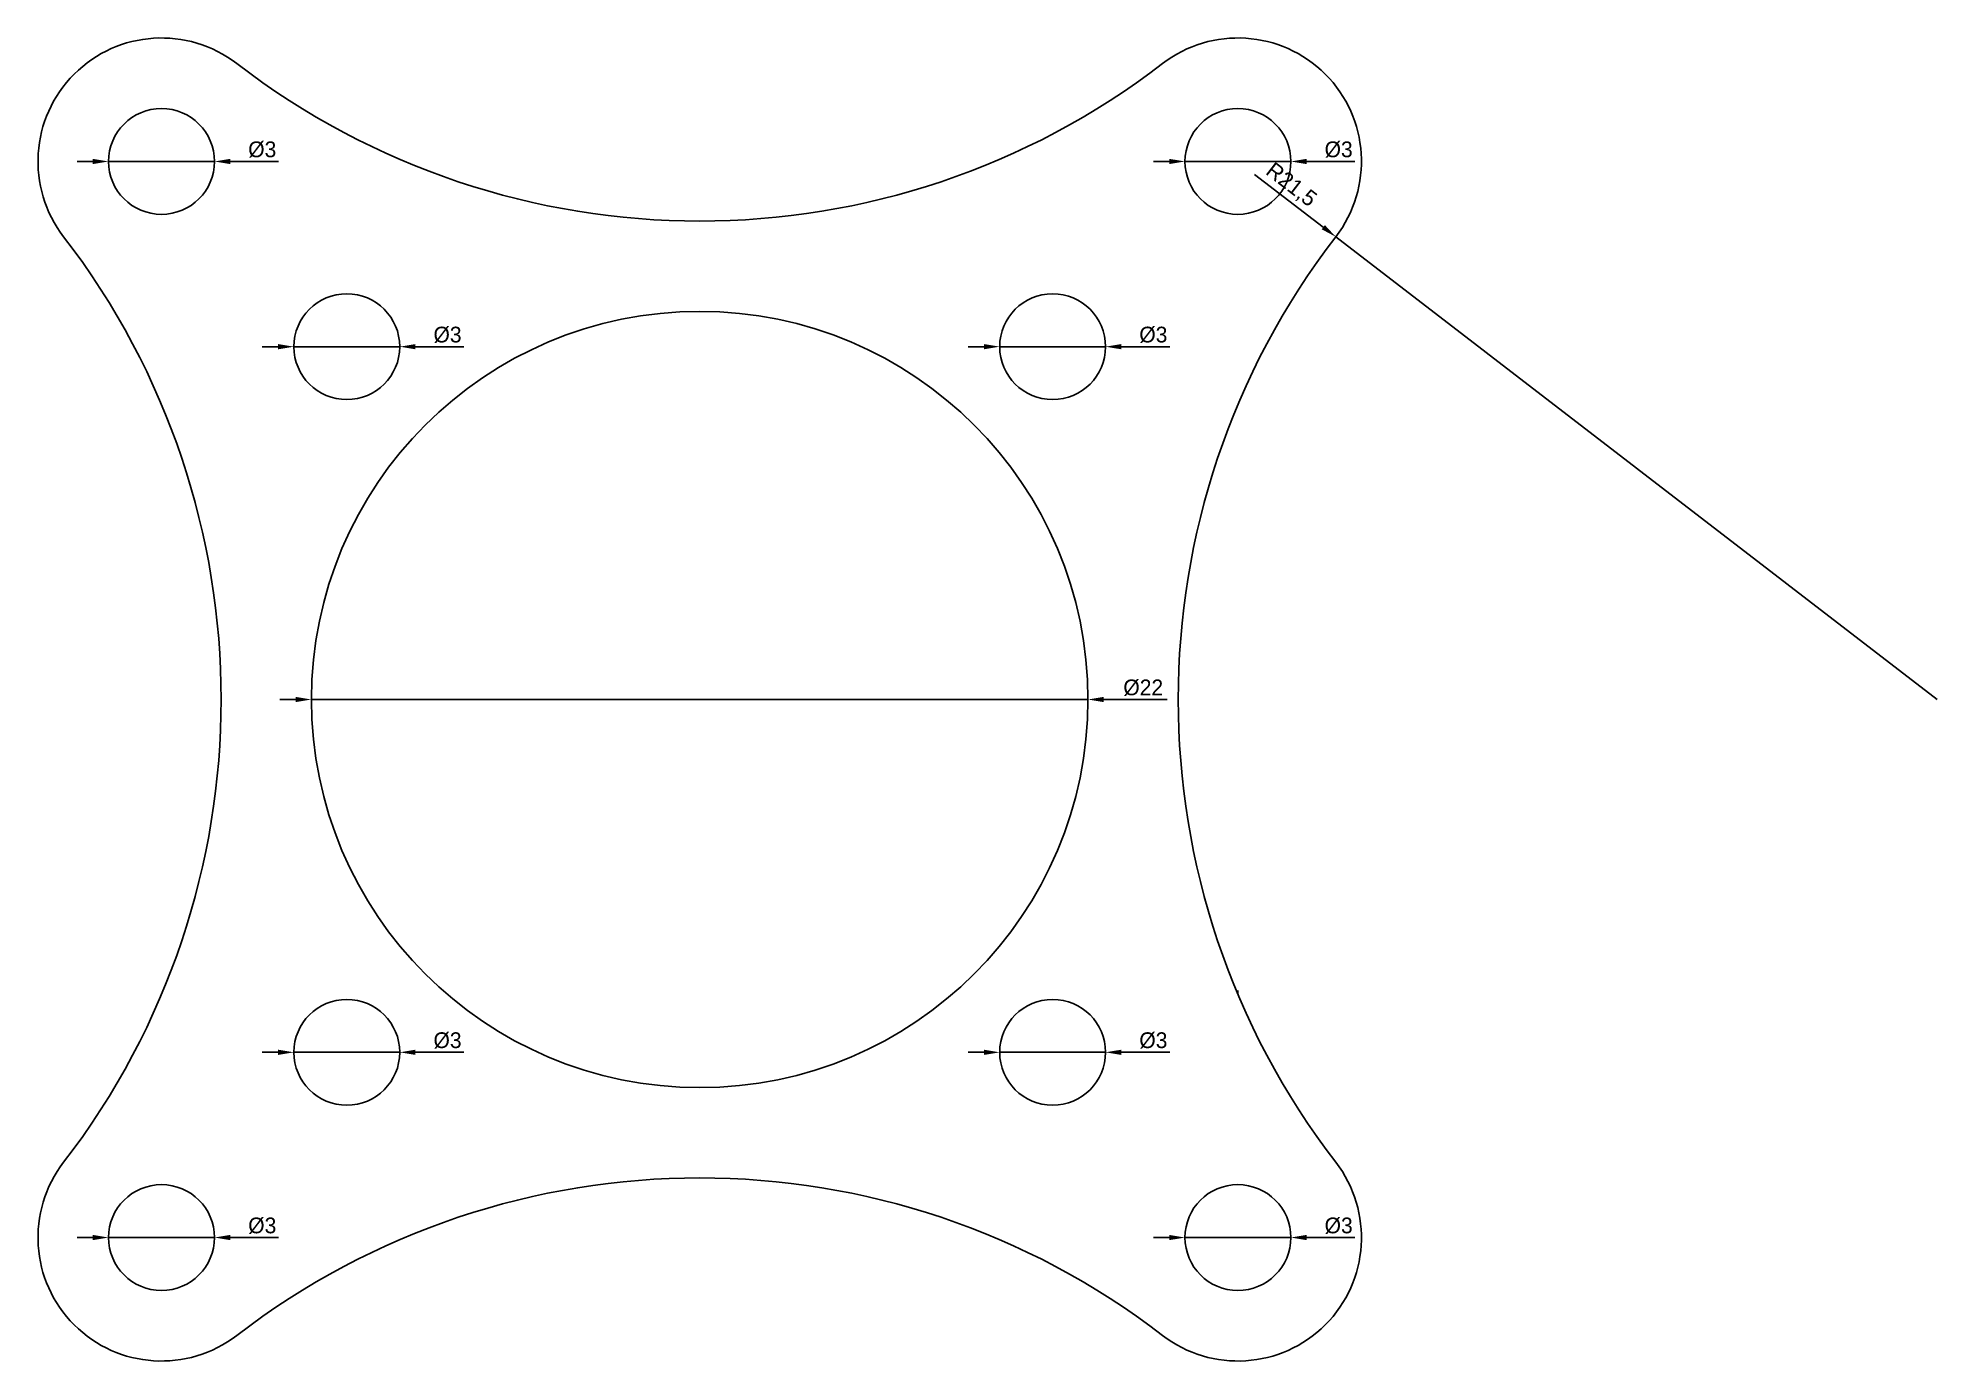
# Model space of a CAD drawing. Header units: millimetres. Extents: x 0 to 53.8, y 0 to 37.5.
import ezdxf

# ---------------------------------------------------------------- set-up
doc = ezdxf.new("R2010")
doc.units = ezdxf.units.MM
doc.layers.add('Dimensions', color=7, linetype='Continuous')
doc.layers.add('Sketch 01', color=7, linetype='Continuous')
doc.dimstyles.new('ISO-25', dxfattribs={"dimtxt": 2.5, "dimasz": 2.5, "dimexe": 1.25, "dimexo": 0.625, "dimtad": 1, "dimtxsty": 'Standard', "dimcen": 2.5, "dimadec": 0, "dimazin": 0, "dimtfac": 1, "dimtmove": 0, "dimatfit": 3, "dimfxl": 1, "dimarcsym": 0})

# ---------------------------------------------------------------- blocks, each defined once
blk = doc.blocks.new('*D1')
at = {"layer": 'Defpoints', "color": 0}
for p in [(36.773, 31.865), (53.81, 18.75)]:
    blk.add_point(p, dxfattribs=at)
at = {"layer": 'Dimensions', "color": 0, "lineweight": -2}
for p, q in [((34.474, 33.635), (36.42, 32.137)), ((53.81, 18.75), (36.773, 31.865))]:
    blk.add_line(p, q, dxfattribs=at)
at = {"layer": 'Dimensions', "color": 0}
blk.add_solid([(36.374, 32.078), (36.465, 32.196), (36.773, 31.865)], dxfattribs=at)
at = {"layer": 'Dimensions', "color": 0, "insert": (35.5, 33.321), "char_height": 0.4464, "attachment_point": 5, "rotation": 322.4105}
blk.add_mtext('R21,5', dxfattribs=at)
blk = doc.blocks.new('*D2')
at = {"layer": 'Defpoints', "color": 0}
for p in [(2, 3.5), (5, 3.5)]:
    blk.add_point(p, dxfattribs=at)
at = {"layer": 'Dimensions', "color": 0, "lineweight": -2}
for p, q in [((1.554, 3.5), (1.107, 3.5)), ((2, 3.5), (5, 3.5)), ((6.818, 3.5), (5.446, 3.5))]:
    blk.add_line(p, q, dxfattribs=at)
at = {"layer": 'Dimensions', "color": 0}
for points in [[(1.554, 3.426), (1.554, 3.574), (2, 3.5)], [(5.446, 3.574), (5.446, 3.426), (5, 3.5)]]:
    blk.add_solid(points, dxfattribs=at)
at = {"layer": 'Dimensions', "color": 0, "insert": (6.355, 3.835), "char_height": 0.4464, "attachment_point": 5}
blk.add_mtext('%%c3', dxfattribs=at)
blk = doc.blocks.new('*D3')
at = {"layer": 'Defpoints', "color": 0}
for p in [(7.25, 8.75), (10.25, 8.75)]:
    blk.add_point(p, dxfattribs=at)
at = {"layer": 'Dimensions', "color": 0, "lineweight": -2}
for p, q in [((6.804, 8.75), (6.357, 8.75)), ((7.25, 8.75), (10.25, 8.75)), ((12.068, 8.75), (10.696, 8.75))]:
    blk.add_line(p, q, dxfattribs=at)
at = {"layer": 'Dimensions', "color": 0}
for points in [[(6.804, 8.676), (6.804, 8.824), (7.25, 8.75)], [(10.696, 8.824), (10.696, 8.676), (10.25, 8.75)]]:
    blk.add_solid(points, dxfattribs=at)
at = {"layer": 'Dimensions', "color": 0, "insert": (11.605, 9.085), "char_height": 0.4464, "attachment_point": 5}
blk.add_mtext('%%c3', dxfattribs=at)
blk = doc.blocks.new('*D4')
at = {"layer": 'Defpoints', "color": 0}
for p in [(2, 34), (5, 34)]:
    blk.add_point(p, dxfattribs=at)
at = {"layer": 'Dimensions', "color": 0, "lineweight": -2}
for p, q in [((1.554, 34), (1.107, 34)), ((2, 34), (5, 34)), ((6.818, 34), (5.446, 34))]:
    blk.add_line(p, q, dxfattribs=at)
at = {"layer": 'Dimensions', "color": 0}
for points in [[(1.554, 33.926), (1.554, 34.074), (2, 34)], [(5.446, 34.074), (5.446, 33.926), (5, 34)]]:
    blk.add_solid(points, dxfattribs=at)
at = {"layer": 'Dimensions', "color": 0, "insert": (6.355, 34.335), "char_height": 0.4464, "attachment_point": 5}
blk.add_mtext('%%c3', dxfattribs=at)
blk = doc.blocks.new('*D5')
at = {"layer": 'Defpoints', "color": 0}
for p in [(27.25, 28.75), (30.25, 28.75)]:
    blk.add_point(p, dxfattribs=at)
at = {"layer": 'Dimensions', "color": 0, "lineweight": -2}
for p, q in [((26.804, 28.75), (26.357, 28.75)), ((27.25, 28.75), (30.25, 28.75)), ((32.068, 28.75), (30.696, 28.75))]:
    blk.add_line(p, q, dxfattribs=at)
at = {"layer": 'Dimensions', "color": 0}
for points in [[(26.804, 28.676), (26.804, 28.824), (27.25, 28.75)], [(30.696, 28.824), (30.696, 28.676), (30.25, 28.75)]]:
    blk.add_solid(points, dxfattribs=at)
at = {"layer": 'Dimensions', "color": 0, "insert": (31.605, 29.085), "char_height": 0.4464, "attachment_point": 5}
blk.add_mtext('%%c3', dxfattribs=at)
blk = doc.blocks.new('*D6')
at = {"layer": 'Defpoints', "color": 0}
for p in [(27.25, 8.75), (30.25, 8.75)]:
    blk.add_point(p, dxfattribs=at)
at = {"layer": 'Dimensions', "color": 0, "lineweight": -2}
for p, q in [((26.804, 8.75), (26.357, 8.75)), ((27.25, 8.75), (30.25, 8.75)), ((32.068, 8.75), (30.696, 8.75))]:
    blk.add_line(p, q, dxfattribs=at)
at = {"layer": 'Dimensions', "color": 0}
for points in [[(26.804, 8.676), (26.804, 8.824), (27.25, 8.75)], [(30.696, 8.824), (30.696, 8.676), (30.25, 8.75)]]:
    blk.add_solid(points, dxfattribs=at)
at = {"layer": 'Dimensions', "color": 0, "insert": (31.605, 9.085), "char_height": 0.4464, "attachment_point": 5}
blk.add_mtext('%%c3', dxfattribs=at)
blk = doc.blocks.new('*D7')
at = {"layer": 'Defpoints', "color": 0}
for p in [(32.5, 3.5), (35.5, 3.5)]:
    blk.add_point(p, dxfattribs=at)
at = {"layer": 'Dimensions', "color": 0, "lineweight": -2}
for p, q in [((32.054, 3.5), (31.607, 3.5)), ((32.5, 3.5), (35.5, 3.5)), ((37.318, 3.5), (35.946, 3.5))]:
    blk.add_line(p, q, dxfattribs=at)
at = {"layer": 'Dimensions', "color": 0}
for points in [[(32.054, 3.426), (32.054, 3.574), (32.5, 3.5)], [(35.946, 3.574), (35.946, 3.426), (35.5, 3.5)]]:
    blk.add_solid(points, dxfattribs=at)
at = {"layer": 'Dimensions', "color": 0, "insert": (36.855, 3.835), "char_height": 0.4464, "attachment_point": 5}
blk.add_mtext('%%c3', dxfattribs=at)
blk = doc.blocks.new('*D8')
at = {"layer": 'Defpoints', "color": 0}
for p in [(7.25, 28.75), (10.25, 28.75)]:
    blk.add_point(p, dxfattribs=at)
at = {"layer": 'Dimensions', "color": 0, "lineweight": -2}
for p, q in [((6.804, 28.75), (6.357, 28.75)), ((7.25, 28.75), (10.25, 28.75)), ((12.068, 28.75), (10.696, 28.75))]:
    blk.add_line(p, q, dxfattribs=at)
at = {"layer": 'Dimensions', "color": 0}
for points in [[(6.804, 28.676), (6.804, 28.824), (7.25, 28.75)], [(10.696, 28.824), (10.696, 28.676), (10.25, 28.75)]]:
    blk.add_solid(points, dxfattribs=at)
at = {"layer": 'Dimensions', "color": 0, "insert": (11.605, 29.085), "char_height": 0.4464, "attachment_point": 5}
blk.add_mtext('%%c3', dxfattribs=at)
blk = doc.blocks.new('*D9')
at = {"layer": 'Defpoints', "color": 0}
for p in [(32.5, 34), (35.5, 34)]:
    blk.add_point(p, dxfattribs=at)
at = {"layer": 'Dimensions', "color": 0, "lineweight": -2}
for p, q in [((32.054, 34), (31.607, 34)), ((32.5, 34), (35.5, 34)), ((37.318, 34), (35.946, 34))]:
    blk.add_line(p, q, dxfattribs=at)
at = {"layer": 'Dimensions', "color": 0}
for points in [[(32.054, 33.926), (32.054, 34.074), (32.5, 34)], [(35.946, 34.074), (35.946, 33.926), (35.5, 34)]]:
    blk.add_solid(points, dxfattribs=at)
at = {"layer": 'Dimensions', "color": 0, "insert": (36.855, 34.335), "char_height": 0.4464, "attachment_point": 5}
blk.add_mtext('%%c3', dxfattribs=at)
blk = doc.blocks.new('*D10')
at = {"layer": 'Defpoints', "color": 0}
for p in [(7.75, 18.75), (29.75, 18.75)]:
    blk.add_point(p, dxfattribs=at)
at = {"layer": 'Dimensions', "color": 0, "lineweight": -2}
for p, q in [((7.304, 18.75), (6.857, 18.75)), ((7.75, 18.75), (29.75, 18.75)), ((31.993, 18.75), (30.196, 18.75))]:
    blk.add_line(p, q, dxfattribs=at)
at = {"layer": 'Dimensions', "color": 0}
for points in [[(7.304, 18.676), (7.304, 18.824), (7.75, 18.75)], [(30.196, 18.824), (30.196, 18.676), (29.75, 18.75)]]:
    blk.add_solid(points, dxfattribs=at)
at = {"layer": 'Dimensions', "color": 0, "insert": (31.318, 19.085), "char_height": 0.4464, "attachment_point": 5}
blk.add_mtext('%%c22', dxfattribs=at)

msp = doc.modelspace()

# ---------------------------------------------------------------- linework, layer by layer
at = {"layer": 'Sketch 01'}
msp.add_line((34, 10.395), (34, 10.5), dxfattribs=at)
for centre, radius in [((3.5, 34), 1.5), ((34, 34), 1.5), ((8.75, 28.75), 1.5), ((28.75, 28.75), 1.5), ((18.75, 18.75), 11), ((8.75, 8.75), 1.5), ((28.75, 8.75), 1.5), ((3.5, 3.5), 1.5), ((34, 3.5), 1.5)]:
    msp.add_circle(centre, radius, dxfattribs=at)
for centre, radius, start, end in [((3.5, 34), 3.5, 52.4105, 217.5895), ((34, 34), 3.5, 322.4105, 127.5895), ((18.75, 53.81), 21.5, 232.4105, 307.5895), ((-16.31, 18.75), 21.5, 322.4105, 37.5895), ((53.81, 18.75), 21.5, 142.4105, 217.5895), ((3.5, 3.5), 3.5, 142.4105, 307.5895), ((34, 3.5), 3.5, 232.4105, 37.5895), ((18.75, -16.31), 21.5, 52.4105, 127.5895)]:
    msp.add_arc(centre, radius, start, end, dxfattribs=at)

# ---------------------------------------------------------------- dimensions: what is measured, and where the dimension line sits
at = {"layer": 'Dimensions'}
for p1, p2, picture, middle in [((2, 34), (5, 34), '*D4', (6.355, 34.335)), ((32.5, 34), (35.5, 34), '*D9', (36.855, 34.335)), ((7.25, 28.75), (10.25, 28.75), '*D8', (11.605, 29.085)), ((27.25, 28.75), (30.25, 28.75), '*D5', (31.605, 29.085)), ((7.75, 18.75), (29.75, 18.75), '*D10', (31.318, 19.085)), ((7.25, 8.75), (10.25, 8.75), '*D3', (11.605, 9.085)), ((27.25, 8.75), (30.25, 8.75), '*D6', (31.605, 9.085)), ((2, 3.5), (5, 3.5), '*D2', (6.355, 3.835)), ((32.5, 3.5), (35.5, 3.5), '*D7', (36.855, 3.835))]:
    dim = msp.add_diameter_dim_2p(p1=p1, p2=p2, dimstyle='ISO-25', override={"dimscale": 0.178571, "dimlunit": 2}, dxfattribs=at)
    dim.commit()
    dim.dimension.update_dxf_attribs({"geometry": picture, "text_midpoint": middle})
dim = msp.add_radius_dim(center=(53.81, 18.75), mpoint=(36.773, 31.865), dimstyle='ISO-25', override={"dimscale": 0.178571, "dimlunit": 2}, dxfattribs=at)
dim.commit()
dim.dimension.update_dxf_attribs({"geometry": '*D1', "text_midpoint": (35.5, 33.321)})

doc.saveas('drawing.dxf')
